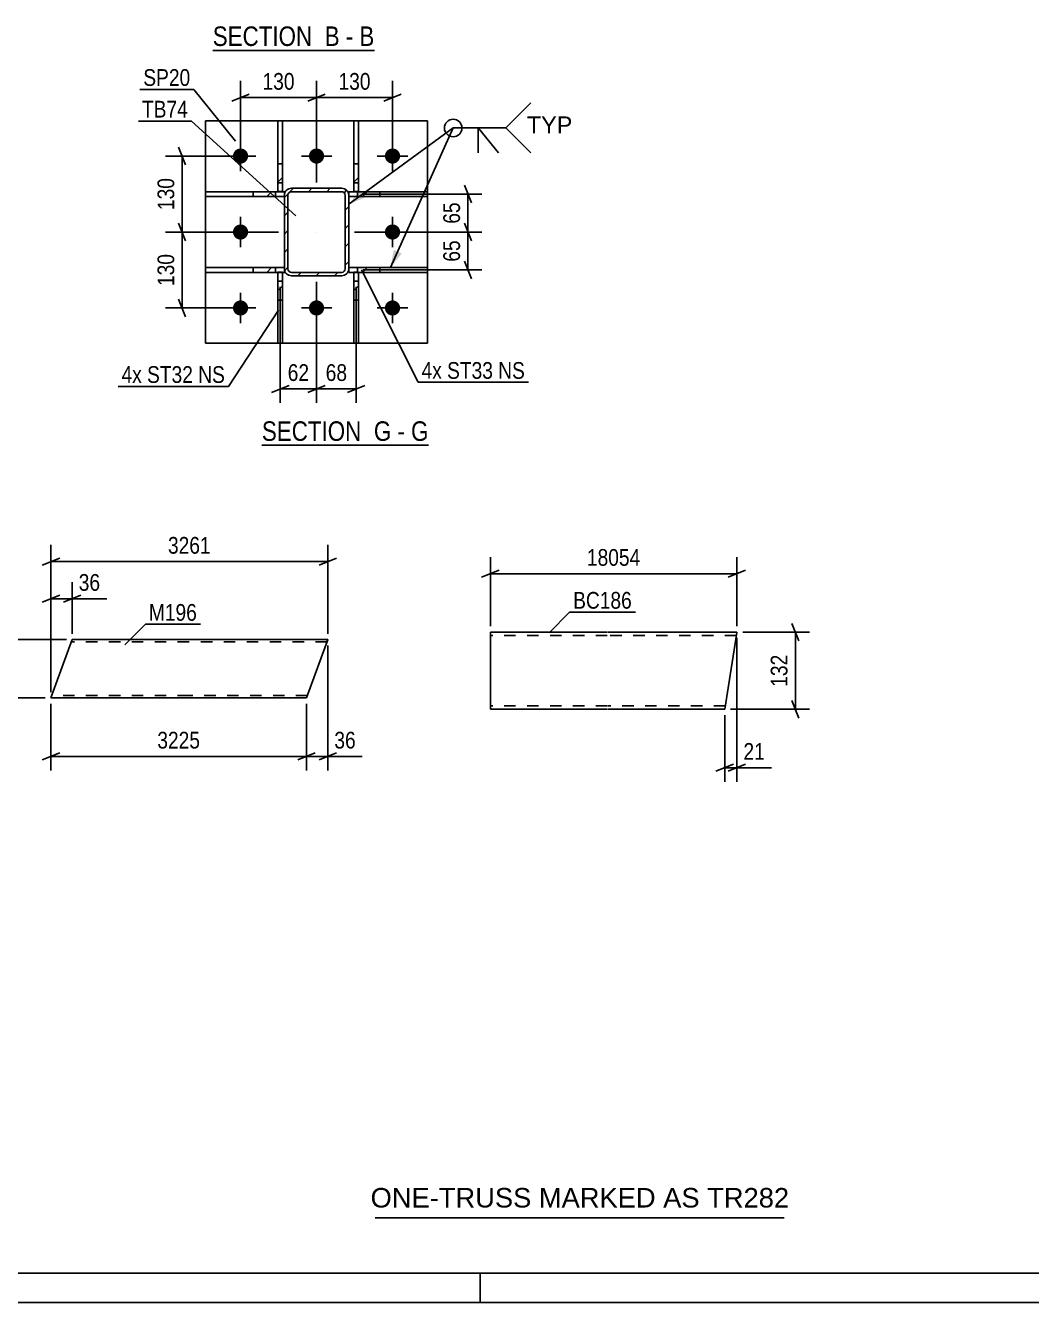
# Model space of a CAD drawing. Header units: millimetres. Extents: x 0 to 841, y 0 to 594.
# Drawn here: x 343.2 to 515.3, y 0 to 218.5 of the extents above; entities that cross this region are included whole.
import ezdxf

# ---------------------------------------------------------------- set-up
doc = ezdxf.new("R2010")
doc.units = ezdxf.units.MM
doc.linetypes.add('DXK_LINE_DOT2', pattern=[3.9198, 1.9599, -1.9599])
doc.linetypes.add('DXK_LINE_DOT3', pattern=[5.9187, 2.979, -0.9799, 0.9799, -0.9799])
doc.styles.add('Arial', font='ARIAL.TTF', dxfattribs={"height": 0.2})
doc.styles.add('Arial Narrow', font='ARIALN.TTF', dxfattribs={"height": 0.2})

# ---------------------------------------------------------------- blocks, each defined once
blk = doc.blocks.new('Unknown-318933943-1135')
at = {"color": 5, "linetype": 'Continuous'}
for p, q in [((5, 5), (836, 5)), ((421, 0), (421, 5)), ((0, 0), (841, 0))]:
    blk.add_line(p, q, dxfattribs=at)
blk = doc.blocks.new('Unknown-318933943-12 - 2681')
at = {"color": 6, "linetype": 'Continuous'}
blk.add_line((375.23, 214.28), (402.88, 214.28), dxfattribs=at)
at = {"color": 0, "linetype": 'Continuous'}
blk.add_wipeout([(393.34, 215.03), (393.34, 218.53), (375.23, 218.53), (375.23, 215.03)], dxfattribs=at)
at = {"color": 7, "linetype": 'Continuous', "style": 'Arial Narrow'}
blk.add_text('SECTION ', height=3.34, dxfattribs=at).set_placement((375.23, 215.03))
at = {"color": 0, "linetype": 'Continuous'}
blk.add_wipeout([(396.95, 215.03), (396.95, 218.53), (394.39, 218.53), (394.39, 215.03)], dxfattribs=at)
at = {"color": 7, "linetype": 'Continuous', "style": 'Arial Narrow'}
blk.add_text('B', height=3.34, dxfattribs=at).set_placement((394.39, 215.03))
at = {"color": 0, "linetype": 'Continuous'}
blk.add_wipeout([(399.27, 215.03), (399.27, 218.53), (398, 218.53), (398, 215.03)], dxfattribs=at)
at = {"color": 7, "linetype": 'Continuous', "style": 'Arial Narrow'}
blk.add_text('-', height=3.34, dxfattribs=at).set_placement((398, 215.03))
at = {"color": 0, "linetype": 'Continuous'}
blk.add_wipeout([(402.88, 215.03), (402.88, 218.53), (400.32, 218.53), (400.32, 215.03)], dxfattribs=at)
at = {"color": 7, "linetype": 'Continuous', "style": 'Arial Narrow'}
blk.add_text('B', height=3.34, dxfattribs=at).set_placement((400.32, 215.03))
blk = doc.blocks.new('Unknown-318933943-17 - 32485')
at = {"color": 6, "linetype": 'Continuous'}
blk.add_line((383.64, 146.7), (412.14, 146.7), dxfattribs=at)
at = {"color": 0, "linetype": 'Continuous'}
blk.add_wipeout([(401.75, 147.45), (401.75, 150.95), (383.64, 150.95), (383.64, 147.45)], dxfattribs=at)
at = {"color": 7, "linetype": 'Continuous', "style": 'Arial Narrow'}
blk.add_text('SECTION ', height=3.34, dxfattribs=at).set_placement((383.64, 147.45))
at = {"color": 0, "linetype": 'Continuous'}
blk.add_wipeout([(405.78, 147.45), (405.78, 150.95), (402.8, 150.95), (402.8, 147.45)], dxfattribs=at)
at = {"color": 7, "linetype": 'Continuous', "style": 'Arial Narrow'}
blk.add_text('G', height=3.34, dxfattribs=at).set_placement((402.8, 147.45))
at = {"color": 0, "linetype": 'Continuous'}
blk.add_wipeout([(408.11, 147.45), (408.11, 150.95), (406.83, 150.95), (406.83, 147.45)], dxfattribs=at)
at = {"color": 7, "linetype": 'Continuous', "style": 'Arial Narrow'}
blk.add_text('-', height=3.34, dxfattribs=at).set_placement((406.83, 147.45))
at = {"color": 0, "linetype": 'Continuous'}
blk.add_wipeout([(412.14, 147.45), (412.14, 150.95), (409.16, 150.95), (409.16, 147.45)], dxfattribs=at)
at = {"color": 7, "linetype": 'Continuous', "style": 'Arial Narrow'}
blk.add_text('G', height=3.34, dxfattribs=at).set_placement((409.16, 147.45))
blk = doc.blocks.new('Part-318933943-32524 - 32485')
at = {"linetype": 'Continuous'}
h = blk.add_hatch(dxfattribs=at)
h.set_pattern_fill('', scale=0.7, style=0, pattern_type=0)
h.set_pattern_definition([(45, (398.492, 190.0914), (-1.5715, 1.5715), [])])
h.paths.add_polyline_path([(403.82, 190.09), (398.49, 190.09), (398.49, 189.29), (403.82, 189.29)])
at = {"color": 7, "linetype": 'DXK_LINE_DOT2'}
for p, q in [((398.49, 189.29), (398.49, 190.09)), ((403.82, 190.09), (398.49, 190.09)), ((403.82, 189.29), (398.49, 189.29)), ((399.99, 189.29), (399.99, 190.09))]:
    blk.add_line(p, q, dxfattribs=at)
at = {"color": 2, "linetype": 'Continuous'}
for p, q in [((403.82, 190.09), (398.49, 190.09)), ((398.49, 190.09), (398.49, 189.29)), ((398.49, 189.29), (403.82, 189.29)), ((411.99, 190.09), (403.82, 190.09)), ((403.82, 189.29), (403.82, 190.09)), ((411.99, 189.29), (403.82, 189.29)), ((411.99, 189.29), (411.99, 190.09))]:
    blk.add_line(p, q, dxfattribs=at)
blk = doc.blocks.new('Part-318933943-32518 - 32485')
at = {"linetype": 'Continuous'}
h = blk.add_hatch(dxfattribs=at)
h.set_pattern_fill('', scale=0.7, style=0, pattern_type=0)
h.set_pattern_definition([(45, (386.3757, 194.8706), (-1.5715, 1.5715), [])])
h.paths.add_polyline_path([(387.18, 194.87), (386.38, 194.87), (386.38, 190.1), (387.18, 190.1)])
at = {"color": 2, "linetype": 'Continuous'}
for p, q in [((386.38, 194.87), (386.38, 202.19)), ((386.38, 202.19), (387.18, 202.19)), ((387.18, 202.19), (387.18, 194.87)), ((386.38, 190.1), (386.38, 194.87)), ((386.38, 194.87), (387.18, 194.87)), ((387.18, 194.87), (387.18, 190.1)), ((387.18, 190.1), (386.38, 190.1))]:
    blk.add_line(p, q, dxfattribs=at)
at = {"color": 7, "linetype": 'DXK_LINE_DOT2'}
for p, q in [((386.38, 194.87), (386.38, 190.1)), ((387.18, 194.87), (387.18, 190.1)), ((386.38, 191.6), (387.18, 191.6)), ((387.18, 190.1), (386.38, 190.1))]:
    blk.add_line(p, q, dxfattribs=at)
blk = doc.blocks.new('Part-318933943-32509 - 32485')
at = {"linetype": 'Continuous'}
h = blk.add_hatch(dxfattribs=at)
h.set_pattern_fill('', scale=0.7, style=0, pattern_type=0)
h.set_pattern_definition([(45, (398.1398, 190.3414), (-1.57154, 1.57154), [])])
h.paths.add_polyline_path([(398.4, 189.95), (398.14, 190.34), (397.75, 190.6), (397.29, 190.69), (388.69, 190.69), (388.23, 190.6), (387.84, 190.34), (387.58, 189.95), (387.49, 189.49), (387.49, 176.89), (387.58, 176.43), (387.84, 176.04), (388.23, 175.78), (388.69, 175.69), (397.29, 175.69), (397.75, 175.78), (398.14, 176.04), (398.4, 176.43), (398.49, 176.89), (398.49, 189.49)])
h.paths.add_polyline_path([(397.89, 176.89), (397.85, 176.66), (397.72, 176.47), (397.52, 176.34), (397.29, 176.29), (388.69, 176.29), (388.46, 176.34), (388.27, 176.47), (388.14, 176.66), (388.09, 176.89), (388.09, 189.49), (388.14, 189.72), (388.27, 189.92), (388.46, 190.05), (388.69, 190.09), (397.29, 190.09), (397.52, 190.05), (397.72, 189.92), (397.85, 189.72), (397.89, 189.49)])
at = {"color": 7, "linetype": 'DXK_LINE_DOT2'}
for p, q in [((388.23, 190.6), (388.69, 190.69)), ((388.69, 190.69), (397.29, 190.69)), ((397.29, 190.69), (397.75, 190.6)), ((387.49, 189.49), (387.58, 189.95)), ((387.49, 176.89), (387.49, 189.49)), ((388.14, 189.72), (388.09, 189.49)), ((388.09, 176.89), (388.09, 189.49)), ((388.27, 189.92), (388.14, 189.72)), ((388.46, 190.05), (388.27, 189.92)), ((388.69, 190.09), (388.46, 190.05)), ((388.69, 190.09), (397.29, 190.09)), ((397.52, 190.05), (397.29, 190.09)), ((397.72, 189.92), (397.52, 190.05)), ((397.85, 189.72), (397.72, 189.92)), ((397.89, 189.49), (397.85, 189.72)), ((397.89, 176.89), (397.89, 189.49)), ((398.4, 189.95), (398.49, 189.49)), ((398.49, 176.89), (398.49, 189.49)), ((387.58, 176.43), (387.49, 176.89)), ((388.09, 176.89), (388.14, 176.66)), ((388.14, 176.66), (388.27, 176.47)), ((388.69, 175.69), (388.23, 175.78)), ((388.27, 176.47), (388.46, 176.34)), ((388.46, 176.34), (388.69, 176.29)), ((388.69, 176.29), (397.29, 176.29)), ((388.69, 175.69), (397.29, 175.69)), ((397.29, 176.29), (397.52, 176.34)), ((397.75, 175.78), (397.29, 175.69)), ((397.52, 176.34), (397.72, 176.47)), ((397.72, 176.47), (397.85, 176.66)), ((397.85, 176.66), (397.89, 176.89)), ((398.49, 176.89), (398.4, 176.43))]:
    blk.add_line(p, q, dxfattribs=at)
at = {"color": 2, "linetype": 'Continuous'}
for p, q in [((388.69, 190.69), (388.23, 190.6)), ((388.69, 190.69), (397.29, 190.69)), ((397.75, 190.6), (397.29, 190.69)), ((387.58, 189.95), (387.49, 189.49)), ((387.49, 176.89), (387.49, 189.49)), ((388.09, 189.49), (388.14, 189.72)), ((388.09, 176.89), (388.09, 189.49)), ((388.14, 189.72), (388.27, 189.92)), ((388.27, 189.92), (388.46, 190.05)), ((388.46, 190.05), (388.69, 190.09)), ((388.69, 190.09), (397.29, 190.09)), ((397.29, 190.09), (397.52, 190.05)), ((397.52, 190.05), (397.72, 189.92)), ((397.72, 189.92), (397.85, 189.72)), ((397.85, 189.72), (397.89, 189.49)), ((397.89, 176.89), (397.89, 189.49)), ((398.49, 189.49), (398.4, 189.95)), ((398.49, 176.89), (398.49, 189.49)), ((387.49, 176.89), (387.58, 176.43)), ((388.14, 176.66), (388.09, 176.89)), ((388.27, 176.47), (388.14, 176.66)), ((388.23, 175.78), (388.69, 175.69)), ((388.46, 176.34), (388.27, 176.47)), ((388.69, 176.29), (388.46, 176.34)), ((388.69, 176.29), (397.29, 176.29)), ((388.69, 175.69), (397.29, 175.69)), ((397.52, 176.34), (397.29, 176.29)), ((397.29, 175.69), (397.75, 175.78)), ((397.72, 176.47), (397.52, 176.34)), ((397.85, 176.66), (397.72, 176.47)), ((397.89, 176.89), (397.85, 176.66)), ((398.4, 176.43), (398.49, 176.89))]:
    blk.add_line(p, q, dxfattribs=at)
at = {"color": 7, "linetype": 'DXK_LINE_DOT3'}
blk.add_line((392.99, 183.19), (392.99, 183.19), dxfattribs=at)
at = {"color": 7, "linetype": 'DXK_LINE_DOT2'}
for centre, start, end in [((388.69, 189.49), 112.5, 157.5), ((397.29, 189.49), 22.5, 67.5), ((388.69, 176.89), 202.5, 247.5), ((397.29, 176.89), 292.5, 337.5)]:
    blk.add_arc(centre, 1.2, start, end, dxfattribs=at)
at = {"color": 2, "linetype": 'Continuous'}
for centre, start, end in [((388.69, 189.49), 112.5, 157.5), ((397.29, 189.49), 22.5, 67.5), ((388.69, 176.89), 202.5, 247.5), ((397.29, 176.89), 292.5, 337.5)]:
    blk.add_arc(centre, 1.2, start, end, dxfattribs=at)
blk = doc.blocks.new('Part-318933943-32519 - 32485')
at = {"linetype": 'Continuous'}
h = blk.add_hatch(dxfattribs=at)
h.set_pattern_fill('', scale=0.7, style=0, pattern_type=0)
h.set_pattern_definition([(45, (399.3751, 194.8706), (-1.5715, 1.5715), [])])
h.paths.add_polyline_path([(400.17, 194.87), (399.37, 194.87), (399.37, 190.1), (400.17, 190.1)])
at = {"color": 2, "linetype": 'Continuous'}
for p, q in [((399.37, 194.87), (399.38, 202.19)), ((399.38, 202.19), (400.18, 202.19)), ((400.18, 202.19), (400.17, 194.87)), ((399.37, 190.1), (399.37, 194.87)), ((399.37, 194.87), (400.17, 194.87)), ((400.17, 194.87), (400.17, 190.1)), ((400.17, 190.1), (399.37, 190.1))]:
    blk.add_line(p, q, dxfattribs=at)
at = {"color": 7, "linetype": 'DXK_LINE_DOT2'}
for p, q in [((399.37, 194.87), (399.37, 190.1)), ((400.17, 194.87), (400.17, 190.1)), ((399.37, 191.6), (400.17, 191.6)), ((400.17, 190.1), (399.37, 190.1))]:
    blk.add_line(p, q, dxfattribs=at)
blk = doc.blocks.new('Part-318933943-32520 - 32485')
at = {"linetype": 'Continuous'}
h = blk.add_hatch(dxfattribs=at)
h.set_pattern_fill('', scale=0.7, style=0, pattern_type=0)
h.set_pattern_definition([(45, (386.3763, 176.3014), (-1.5715, 1.5715), [])])
h.paths.add_polyline_path([(387.18, 176.3), (386.38, 176.3), (386.38, 171.52), (387.18, 171.52)])
at = {"color": 7, "linetype": 'DXK_LINE_DOT2'}
for p, q in [((386.38, 171.52), (386.38, 176.3)), ((387.18, 176.3), (386.38, 176.3)), ((387.18, 171.52), (387.18, 176.3)), ((386.38, 174.8), (387.18, 174.8))]:
    blk.add_line(p, q, dxfattribs=at)
at = {"color": 2, "linetype": 'Continuous'}
for p, q in [((387.18, 176.3), (386.38, 176.3)), ((386.38, 176.3), (386.38, 171.52)), ((387.18, 171.52), (387.18, 176.3)), ((386.38, 164.19), (386.38, 171.52)), ((386.38, 171.52), (387.18, 171.52)), ((387.18, 164.19), (387.18, 171.52)), ((386.38, 164.19), (387.18, 164.19))]:
    blk.add_line(p, q, dxfattribs=at)
blk = doc.blocks.new('Part-318933943-32521 - 32485')
at = {"linetype": 'Continuous'}
h = blk.add_hatch(dxfattribs=at)
h.set_pattern_fill('', scale=0.7, style=0, pattern_type=0)
h.set_pattern_definition([(45, (399.3758, 176.3014), (-1.5715, 1.5715), [])])
h.paths.add_polyline_path([(400.18, 176.3), (399.38, 176.3), (399.38, 171.52), (400.18, 171.52)])
at = {"color": 7, "linetype": 'DXK_LINE_DOT2'}
for p, q in [((399.38, 171.52), (399.38, 176.3)), ((400.18, 176.3), (399.38, 176.3)), ((400.18, 171.52), (400.18, 176.3)), ((399.38, 174.8), (400.18, 174.8))]:
    blk.add_line(p, q, dxfattribs=at)
at = {"color": 2, "linetype": 'Continuous'}
for p, q in [((400.18, 176.3), (399.38, 176.3)), ((399.38, 176.3), (399.38, 171.52)), ((400.18, 171.52), (400.18, 176.3)), ((399.38, 164.19), (399.38, 171.52)), ((399.38, 171.52), (400.18, 171.52)), ((400.18, 164.19), (400.18, 171.52)), ((399.38, 164.19), (400.18, 164.19))]:
    blk.add_line(p, q, dxfattribs=at)
blk = doc.blocks.new('Part-318933943-32522 - 32485')
at = {"linetype": 'Continuous'}
h = blk.add_hatch(dxfattribs=at)
h.set_pattern_fill('', scale=0.7, style=0, pattern_type=0)
h.set_pattern_definition([(45, (382.1666, 190.0913), (-1.5715, 1.5715), [])])
h.paths.add_polyline_path([(387.49, 190.09), (382.17, 190.09), (382.17, 189.29), (387.49, 189.29)])
at = {"color": 2, "linetype": 'Continuous'}
for p, q in [((373.99, 189.29), (373.99, 190.09)), ((373.99, 190.09), (382.17, 190.09)), ((382.17, 189.29), (373.99, 189.29)), ((382.17, 190.09), (387.49, 190.09)), ((382.17, 189.29), (382.17, 190.09)), ((387.49, 189.29), (382.17, 189.29)), ((387.49, 190.09), (387.49, 189.29))]:
    blk.add_line(p, q, dxfattribs=at)
at = {"color": 7, "linetype": 'DXK_LINE_DOT2'}
for p, q in [((382.17, 190.09), (387.49, 190.09)), ((387.49, 189.29), (382.17, 189.29)), ((385.99, 189.29), (385.99, 190.09)), ((387.49, 190.09), (387.49, 189.29))]:
    blk.add_line(p, q, dxfattribs=at)
blk = doc.blocks.new('Part-318933943-32523 - 32485')
at = {"linetype": 'Continuous'}
h = blk.add_hatch(dxfattribs=at)
h.set_pattern_fill('', scale=0.7, style=0, pattern_type=0)
h.set_pattern_definition([(45, (382.1666, 177.0913), (-1.5715, 1.5715), [])])
h.paths.add_polyline_path([(387.49, 177.09), (382.17, 177.09), (382.17, 176.29), (387.49, 176.29)])
at = {"color": 2, "linetype": 'Continuous'}
for p, q in [((373.99, 176.29), (373.99, 177.09)), ((373.99, 177.09), (382.17, 177.09)), ((382.17, 177.09), (387.49, 177.09)), ((382.17, 176.29), (382.17, 177.09)), ((387.49, 177.09), (387.49, 176.29)), ((382.17, 176.29), (373.99, 176.29)), ((387.49, 176.29), (382.17, 176.29))]:
    blk.add_line(p, q, dxfattribs=at)
at = {"color": 7, "linetype": 'DXK_LINE_DOT2'}
for p, q in [((382.17, 177.09), (387.49, 177.09)), ((385.99, 176.29), (385.99, 177.09)), ((387.49, 177.09), (387.49, 176.29)), ((387.49, 176.29), (382.17, 176.29))]:
    blk.add_line(p, q, dxfattribs=at)
blk = doc.blocks.new('Part-318933943-32525 - 32485')
at = {"linetype": 'Continuous'}
h = blk.add_hatch(dxfattribs=at)
h.set_pattern_fill('', scale=0.7, style=0, pattern_type=0)
h.set_pattern_definition([(45, (398.492, 177.0914), (-1.5715, 1.5715), [])])
h.paths.add_polyline_path([(403.82, 177.09), (398.49, 177.09), (398.49, 176.29), (403.82, 176.29)])
at = {"color": 7, "linetype": 'DXK_LINE_DOT2'}
for p, q in [((398.49, 176.29), (398.49, 177.09)), ((403.82, 177.09), (398.49, 177.09)), ((399.99, 176.29), (399.99, 177.09)), ((403.82, 176.29), (398.49, 176.29))]:
    blk.add_line(p, q, dxfattribs=at)
at = {"color": 2, "linetype": 'Continuous'}
for p, q in [((403.82, 177.09), (398.49, 177.09)), ((398.49, 177.09), (398.49, 176.29)), ((411.99, 177.09), (403.82, 177.09)), ((403.82, 176.29), (403.82, 177.09)), ((411.99, 176.29), (411.99, 177.09)), ((398.49, 176.29), (403.82, 176.29)), ((411.99, 176.29), (403.82, 176.29))]:
    blk.add_line(p, q, dxfattribs=at)
blk = doc.blocks.new('Part-318933943-32526 - 32485')
at = {"color": 2, "linetype": 'Continuous'}
for p, q in [((373.99, 164.19), (373.99, 202.19)), ((411.99, 202.19), (373.99, 202.19)), ((411.99, 164.19), (411.99, 202.19)), ((411.99, 164.19), (373.99, 164.19))]:
    blk.add_line(p, q, dxfattribs=at)
blk = doc.blocks.new('Bolt-318933943-32606 - 32485')
at = {"linetype": 'Continuous'}
for points in [[(378.69, 196.19, -1), (381.29, 196.19, -1)], [(391.69, 196.19, -1), (394.29, 196.19, -1)], [(404.69, 196.19, -1), (407.29, 196.19, -1)], [(378.69, 183.19, -1), (381.29, 183.19, -1)], [(404.69, 183.19, -1), (407.29, 183.19, -1)], [(378.69, 170.19, -1), (381.29, 170.19, -1)], [(391.69, 170.19, -1), (394.29, 170.19, -1)], [(404.69, 170.19, -1), (407.29, 170.19, -1)]]:
    blk.add_hatch(color=1, dxfattribs=at).paths.add_polyline_path(points)
at = {"color": 1, "linetype": 'Continuous'}
for p, q in [((379.99, 193.59), (379.99, 198.79)), ((392.99, 193.59), (392.99, 198.79)), ((405.99, 193.59), (405.99, 198.79)), ((382.59, 196.19), (377.39, 196.19)), ((395.59, 196.19), (390.39, 196.19)), ((408.59, 196.19), (403.39, 196.19)), ((379.99, 180.59), (379.99, 185.79)), ((405.99, 180.59), (405.99, 185.79)), ((382.59, 183.19), (377.39, 183.19)), ((408.59, 183.19), (403.39, 183.19)), ((379.99, 167.59), (379.99, 172.79)), ((392.99, 167.59), (392.99, 172.79)), ((405.99, 167.59), (405.99, 172.79)), ((382.59, 170.19), (377.39, 170.19)), ((395.59, 170.19), (390.39, 170.19)), ((408.59, 170.19), (403.39, 170.19))]:
    blk.add_line(p, q, dxfattribs=at)
blk = doc.blocks.new('Part-318933943-33932 - 33931')
at = {"color": 2, "linetype": 'Continuous'}
for p, q in [((442.74, 114.72), (422.74, 114.72)), ((422.74, 101.61), (422.74, 114.72)), ((464.92, 114.72), (442.84, 114.72)), ((464.9, 114.63), (464.73, 113.52)), ((464.92, 114.72), (464.9, 114.63)), ((464.73, 113.52), (462.84, 101.52)), ((422.74, 101.52), (422.74, 101.61)), ((442.74, 101.52), (422.74, 101.52)), ((462.84, 101.52), (442.84, 101.52))]:
    blk.add_line(p, q, dxfattribs=at)
at = {"color": 7, "linetype": 'DXK_LINE_DOT2'}
for p, q in [((442.74, 114.12), (422.74, 114.12)), ((464.82, 114.12), (442.84, 114.12)), ((464.73, 113.52), (464.86, 114.37)), ((442.74, 102.12), (422.74, 102.12)), ((422.74, 101.87), (422.74, 101.52)), ((462.94, 102.12), (442.84, 102.12))]:
    blk.add_line(p, q, dxfattribs=at)
blk = doc.blocks.new('Part-318933943-34296 - 34295')
at = {"color": 2, "linetype": 'Continuous'}
for p, q in [((351.18, 113.45), (347.54, 103.45)), ((371.18, 113.45), (351.18, 113.45)), ((394.92, 113.45), (371.28, 113.45)), ((391.28, 103.45), (394.63, 112.65)), ((394.9, 113.39), (394.63, 112.65)), ((394.92, 113.45), (394.9, 113.39)), ((371.18, 103.45), (347.54, 103.45)), ((391.28, 103.45), (371.28, 103.45))]:
    blk.add_line(p, q, dxfattribs=at)
at = {"color": 7, "linetype": 'DXK_LINE_DOT2'}
for p, q in [((371.18, 113.05), (351.03, 113.05)), ((394.77, 113.05), (371.28, 113.05)), ((394.63, 112.65), (394.83, 113.22)), ((371.18, 103.85), (347.68, 103.85)), ((391.42, 103.85), (371.28, 103.85)), ((391.3, 103.51), (391.28, 103.45))]:
    blk.add_line(p, q, dxfattribs=at)
blk = doc.blocks.new('StraightDimension-318933943-33349 - 32485')
at = {"color": 7, "linetype": 'Continuous'}
for p, q in [((386.78, 173.8), (386.78, 153.95)), ((392.99, 174.69), (392.99, 153.95)), ((385.28, 155.75), (388.28, 156.95)), ((386.78, 156.35), (392.99, 156.35)), ((394.49, 156.95), (391.49, 155.75))]:
    blk.add_line(p, q, dxfattribs=at)
at = {"color": 0}
blk.add_wipeout([(392.31, 157.1), (392.31, 161.3), (387.46, 161.3), (387.46, 157.1)], dxfattribs=at)
at = {"color": 3, "style": 'Arial Narrow'}
blk.add_text('62', height=2.863, dxfattribs=at).set_placement((388.06, 157.7))
blk = doc.blocks.new('StraightDimension-318933943-33327 - 32485')
at = {"color": 7, "linetype": 'Continuous'}
for p, q in [((392.99, 191.69), (392.99, 209.04)), ((405.99, 197.19), (405.99, 209.04)), ((394.49, 206.79), (391.49, 205.59)), ((392.99, 206.19), (405.99, 206.19)), ((404.49, 205.59), (407.49, 206.79))]:
    blk.add_line(p, q, dxfattribs=at)
at = {"color": 0}
blk.add_wipeout([(402.83, 206.94), (402.83, 211.14), (396.15, 211.14), (396.15, 206.94)], dxfattribs=at)
at = {"color": 3, "style": 'Arial Narrow'}
blk.add_text('130', height=2.863, dxfattribs=at).set_placement((396.75, 207.54))
blk = doc.blocks.new('StraightDimension-318933943-33328 - 32485')
at = {"color": 7, "linetype": 'Continuous'}
for p, q in [((379.99, 197.19), (379.99, 209.04)), ((392.99, 191.69), (392.99, 209.04)), ((381.49, 206.79), (378.49, 205.59)), ((379.99, 206.19), (392.99, 206.19)), ((391.49, 205.59), (394.49, 206.79))]:
    blk.add_line(p, q, dxfattribs=at)
at = {"color": 0}
blk.add_wipeout([(389.83, 206.94), (389.83, 211.14), (383.15, 211.14), (383.15, 206.94)], dxfattribs=at)
at = {"color": 3, "style": 'Arial Narrow'}
blk.add_text('130', height=2.863, dxfattribs=at).set_placement((383.75, 207.54))
blk = doc.blocks.new('StraightDimension-318933943-33348 - 32485')
at = {"color": 7, "linetype": 'Continuous'}
for p, q in [((392.99, 174.69), (392.99, 153.95)), ((399.78, 173.8), (399.78, 153.95)), ((391.49, 155.75), (394.49, 156.95)), ((392.99, 156.35), (399.78, 156.35)), ((401.28, 156.95), (398.28, 155.75))]:
    blk.add_line(p, q, dxfattribs=at)
at = {"color": 0}
blk.add_wipeout([(398.81, 157.1), (398.81, 161.3), (393.96, 161.3), (393.96, 157.1)], dxfattribs=at)
at = {"color": 3, "style": 'Arial Narrow'}
blk.add_text('68', height=2.863, dxfattribs=at).set_placement((394.56, 157.7))
blk = doc.blocks.new('StraightDimension-318933943-33361 - 32485')
at = {"color": 7, "linetype": 'Continuous'}
for p, q in [((370.59, 194.69), (369.39, 197.69)), ((378.99, 196.19), (367.14, 196.19)), ((369.99, 183.19), (369.99, 196.19)), ((369.39, 184.69), (370.59, 181.69)), ((386.49, 183.19), (367.14, 183.19))]:
    blk.add_line(p, q, dxfattribs=at)
at = {"color": 0}
blk.add_wipeout([(369.24, 193.04), (365.04, 193.04), (365.04, 186.35), (369.24, 186.35)], dxfattribs=at)
at = {"color": 3, "style": 'Arial Narrow'}
blk.add_text('130', height=2.863, rotation=90.0002, dxfattribs=at).set_placement((368.64, 186.95))
blk = doc.blocks.new('StraightDimension-318933943-33362 - 32485')
at = {"color": 7, "linetype": 'Continuous'}
for p, q in [((370.59, 181.69), (369.39, 184.69)), ((386.49, 183.19), (367.14, 183.19)), ((369.99, 170.19), (369.99, 183.19)), ((369.39, 171.69), (370.59, 168.69)), ((378.99, 170.19), (367.14, 170.19))]:
    blk.add_line(p, q, dxfattribs=at)
at = {"color": 0}
blk.add_wipeout([(369.24, 180.04), (365.04, 180.04), (365.04, 173.35), (369.24, 173.35)], dxfattribs=at)
at = {"color": 3, "style": 'Arial Narrow'}
blk.add_text('130', height=2.863, rotation=90.0002, dxfattribs=at).set_placement((368.64, 173.95))
blk = doc.blocks.new('StraightDimension-318933943-33382 - 32485')
at = {"color": 7, "linetype": 'Continuous'}
for p, q in [((418.29, 191.19), (419.49, 188.19)), ((400.99, 189.69), (421.29, 189.69)), ((418.89, 183.19), (418.89, 189.69)), ((419.49, 181.69), (418.29, 184.69)), ((399.49, 183.19), (421.29, 183.19))]:
    blk.add_line(p, q, dxfattribs=at)
at = {"color": 0}
blk.add_wipeout([(418.14, 188.87), (413.94, 188.87), (413.94, 184.01), (418.14, 184.01)], dxfattribs=at)
at = {"color": 3, "style": 'Arial Narrow'}
blk.add_text('65', height=2.863, rotation=90.0002, dxfattribs=at).set_placement((417.54, 184.61))
blk = doc.blocks.new('StraightDimension-318933943-33383 - 32485')
at = {"color": 7, "linetype": 'Continuous'}
for p, q in [((418.29, 184.69), (419.49, 181.69)), ((399.49, 183.19), (421.29, 183.19)), ((418.89, 176.69), (418.89, 183.19)), ((419.49, 175.19), (418.29, 178.19)), ((400.99, 176.69), (421.29, 176.69))]:
    blk.add_line(p, q, dxfattribs=at)
at = {"color": 0}
blk.add_wipeout([(418.14, 182.37), (413.94, 182.37), (413.94, 177.51), (418.14, 177.51)], dxfattribs=at)
at = {"color": 3, "style": 'Arial Narrow'}
blk.add_text('65', height=2.863, rotation=90.0002, dxfattribs=at).set_placement((417.54, 178.11))
blk = doc.blocks.new('StraightDimension-318933943-34313 - 33931')
at = {"color": 7, "linetype": 'Continuous'}
for p, q in [((464.92, 113.72), (464.92, 89.12)), ((462.84, 100.52), (462.84, 89.12)), ((461.34, 90.92), (464.34, 92.12)), ((466.42, 92.12), (463.42, 90.92)), ((462.84, 91.52), (464.92, 91.52))]:
    blk.add_line(p, q, dxfattribs=at)
at = {"color": 0}
blk.add_wipeout([(470.3, 92.27), (470.3, 96.47), (465.44, 96.47), (465.44, 92.27)], dxfattribs=at)
at = {"color": 7, "linetype": 'Continuous'}
blk.add_line((464.92, 91.52), (470.82, 91.52), dxfattribs=at)
blk.add_line((464.92, 91.52), (470.82, 91.52), dxfattribs=at)
at = {"color": 3, "style": 'Arial Narrow'}
blk.add_text('21', height=2.863, dxfattribs=at).set_placement((466.04, 92.87))
blk = doc.blocks.new('StraightDimension-318933943-34302 - 33931')
at = {"color": 7, "linetype": 'Continuous'}
for p, q in [((422.74, 115.72), (422.74, 127.57)), ((464.92, 115.72), (464.92, 127.57)), ((424.24, 125.32), (421.24, 124.12)), ((422.74, 124.72), (464.92, 124.72)), ((463.42, 124.12), (466.42, 125.32))]:
    blk.add_line(p, q, dxfattribs=at)
at = {"color": 0}
blk.add_wipeout([(449, 125.47), (449, 129.67), (438.66, 129.67), (438.66, 125.47)], dxfattribs=at)
at = {"color": 3, "style": 'Arial Narrow'}
blk.add_text('18054', height=2.863, dxfattribs=at).set_placement((439.26, 126.07))
blk = doc.blocks.new('StraightDimension-318933943-34328 - 33931')
at = {"color": 7, "linetype": 'Continuous'}
for p, q in [((475.52, 113.22), (474.32, 116.22)), ((465.92, 114.72), (477.32, 114.72)), ((474.92, 101.52), (474.92, 114.72)), ((474.32, 103.02), (475.52, 100.02)), ((463.84, 101.52), (477.32, 101.52))]:
    blk.add_line(p, q, dxfattribs=at)
at = {"color": 0}
blk.add_wipeout([(474.17, 111.46), (469.97, 111.46), (469.97, 104.77), (474.17, 104.77)], dxfattribs=at)
at = {"color": 3, "style": 'Arial Narrow'}
blk.add_text('132', height=2.863, rotation=90.0002, dxfattribs=at).set_placement((473.57, 105.37))
blk = doc.blocks.new('StraightDimension-318933943-34343 - 34295')
at = {"color": 7, "linetype": 'Continuous'}
for p, q in [((347.54, 104.45), (347.54, 123.29)), ((351.18, 114.45), (351.18, 123.29)), ((346.04, 119.84), (349.04, 121.04)), ((347.54, 120.44), (351.18, 120.44)), ((352.68, 121.04), (349.68, 119.84))]:
    blk.add_line(p, q, dxfattribs=at)
at = {"color": 0}
blk.add_wipeout([(356.56, 121.19), (356.56, 125.39), (351.7, 125.39), (351.7, 121.19)], dxfattribs=at)
at = {"color": 7, "linetype": 'Continuous'}
blk.add_line((351.18, 120.44), (357.08, 120.44), dxfattribs=at)
blk.add_line((351.18, 120.44), (357.08, 120.44), dxfattribs=at)
at = {"color": 3, "style": 'Arial Narrow'}
blk.add_text('36', height=2.863, dxfattribs=at).set_placement((352.3, 121.79))
blk = doc.blocks.new('StraightDimension-318933943-34372 - 34295')
at = {"color": 7, "linetype": 'Continuous'}
for p, q in [((394.92, 112.45), (394.92, 91.05)), ((391.28, 102.45), (391.28, 91.05)), ((389.78, 92.85), (392.78, 94.05)), ((396.42, 94.05), (393.42, 92.85)), ((391.28, 93.45), (394.92, 93.45))]:
    blk.add_line(p, q, dxfattribs=at)
at = {"color": 0}
blk.add_wipeout([(400.3, 94.2), (400.3, 98.4), (395.44, 98.4), (395.44, 94.2)], dxfattribs=at)
at = {"color": 7, "linetype": 'Continuous'}
blk.add_line((394.92, 93.45), (400.82, 93.45), dxfattribs=at)
blk.add_line((394.92, 93.45), (400.82, 93.45), dxfattribs=at)
at = {"color": 3, "style": 'Arial Narrow'}
blk.add_text('36', height=2.863, dxfattribs=at).set_placement((396.04, 94.8))
blk = doc.blocks.new('StraightDimension-318933943-34356 - 34295')
at = {"color": 7, "linetype": 'Continuous'}
for p, q in [((347.54, 104.45), (347.54, 129.64)), ((394.92, 114.45), (394.92, 129.64)), ((349.04, 127.39), (346.04, 126.19)), ((347.54, 126.79), (394.92, 126.79)), ((393.42, 126.19), (396.42, 127.39))]:
    blk.add_line(p, q, dxfattribs=at)
at = {"color": 0}
blk.add_wipeout([(375.48, 127.54), (375.48, 131.74), (366.97, 131.74), (366.97, 127.54)], dxfattribs=at)
at = {"color": 3, "style": 'Arial Narrow'}
blk.add_text('3261', height=2.863, dxfattribs=at).set_placement((367.57, 128.14))
blk = doc.blocks.new('StraightDimension-318933943-34397 - 34295')
at = {"color": 7, "linetype": 'Continuous'}
for p, q in [((336.94, 114.95), (338.14, 111.95)), ((350.18, 113.45), (334.69, 113.45)), ((337.54, 103.45), (337.54, 113.45)), ((338.14, 101.95), (336.94, 104.95)), ((346.54, 103.45), (334.69, 103.45))]:
    blk.add_line(p, q, dxfattribs=at)
at = {"color": 0}
blk.add_wipeout([(336.79, 111.79), (332.59, 111.79), (332.59, 105.11), (336.79, 105.11)], dxfattribs=at)
at = {"color": 3, "style": 'Arial Narrow'}
blk.add_text('100', height=2.863, rotation=90.0002, dxfattribs=at).set_placement((336.19, 105.71))
blk = doc.blocks.new('StraightDimension-318933943-34373 - 34295')
at = {"color": 7, "linetype": 'Continuous'}
for p, q in [((347.54, 102.45), (347.54, 91.05)), ((391.28, 102.45), (391.28, 91.05)), ((349.04, 94.05), (346.04, 92.85)), ((389.78, 92.85), (392.78, 94.05)), ((347.54, 93.45), (391.28, 93.45))]:
    blk.add_line(p, q, dxfattribs=at)
at = {"color": 0}
blk.add_wipeout([(373.66, 94.2), (373.66, 98.4), (365.15, 98.4), (365.15, 94.2)], dxfattribs=at)
at = {"color": 3, "style": 'Arial Narrow'}
blk.add_text('3225', height=2.863, dxfattribs=at).set_placement((365.75, 94.8))
blk = doc.blocks.new('Unknown-318933943-34560')
at = {"color": 7, "linetype": 'Continuous'}
blk.add_line((403, 14.5), (473, 14.5), dxfattribs=at)
at = {"color": 7, "style": 'Arial'}
blk.add_text('ONE-TRUSS MARKED AS TR282', height=3.3428, dxfattribs=at).set_placement((402.24, 16.25))
blk = doc.blocks.new('WeldMark-318933943-33666 - 32485')
at = {"linetype": 'Continuous'}
for points in [[(401.36, 189.12), (398.49, 187.96), (400.47, 190.33)], [(407.57, 179.52), (405.65, 177.09), (406.2, 180.14)]]:
    blk.add_hatch(color=30, dxfattribs=at).paths.add_polyline_path(points)
at = {"color": 30, "linetype": 'Continuous'}
for p, q in [((398.49, 187.96), (416.38, 201)), ((405.65, 177.09), (416.38, 201)), ((416.38, 201), (425.38, 201))]:
    blk.add_line(p, q, dxfattribs=at)
at = {"color": 3, "linetype": 'Continuous'}
for q in [(424.1, 196.72), (420.67, 196.72)]:
    blk.add_line((420.67, 201), q, dxfattribs=at)
for start, end in [(90, 270), (270, 90)]:
    blk.add_arc((416.38, 201), 1.5, start, end, dxfattribs=at)
at = {"color": 0, "linetype": 'Continuous'}
blk.add_wipeout([(436.76, 200.1), (436.76, 203.1), (428.98, 203.1), (428.98, 200.1)], dxfattribs=at)
blk.add_wipeout([(436.76, 200.1), (436.76, 203.1), (428.98, 203.1), (428.98, 200.1)], dxfattribs=at)
at = {"color": 3, "linetype": 'Continuous'}
for q in [(429.67, 205.29), (429.67, 196.72)]:
    blk.add_line((425.38, 201), q, dxfattribs=at)
at = {"color": 3, "linetype": 'Continuous', "style": 'Arial'}
blk.add_text('TYP', height=2.865, dxfattribs=at).set_placement((428.98, 200.1))
blk = doc.blocks.new('Mark-318933943-33449 - 32485')
at = {"color": 0}
blk.add_wipeout([(370.97, 202.78), (370.97, 205.78), (363.12, 205.78), (363.12, 202.78)], dxfattribs=at)
blk.add_wipeout([(370.97, 202.78), (370.97, 205.78), (363.12, 205.78), (363.12, 202.78)], dxfattribs=at)
at = {"color": 30, "linetype": 'Continuous'}
for p in [(362.52, 202.18), (389.45, 185.97)]:
    blk.add_line(p, (371.57, 202.18), dxfattribs=at)
at = {"color": 3, "style": 'Arial Narrow'}
blk.add_text('TB74', height=2.863, dxfattribs=at).set_placement((363.12, 202.78))
blk = doc.blocks.new('MarkSet-318933943-33494 - 32485')
at = {"color": 0}
blk.add_wipeout([(414.43, 158.07), (414.43, 161.07), (410.96, 161.07), (410.96, 158.07)], dxfattribs=at)
blk.add_wipeout([(414.43, 158.07), (414.43, 161.07), (410.96, 161.07), (410.96, 158.07)], dxfattribs=at)
at = {"color": 30, "linetype": 'Continuous'}
blk.add_line((400.71, 176.72), (410.36, 157.47), dxfattribs=at)
at = {"color": 0}
blk.add_wipeout([(423.18, 158.07), (423.18, 161.07), (415.33, 161.07), (415.33, 158.07)], dxfattribs=at)
blk.add_wipeout([(423.18, 158.07), (423.18, 161.07), (415.33, 161.07), (415.33, 158.07)], dxfattribs=at)
at = {"color": 3, "style": 'Arial Narrow'}
blk.add_text('4x', height=2.863, dxfattribs=at).set_placement((410.96, 158.07))
at = {"color": 0}
blk.add_wipeout([(428.65, 158.07), (428.65, 161.07), (424.08, 161.07), (424.08, 158.07)], dxfattribs=at)
blk.add_wipeout([(428.65, 158.07), (428.65, 161.07), (424.08, 161.07), (424.08, 158.07)], dxfattribs=at)
at = {"color": 30, "linetype": 'Continuous'}
blk.add_line((410.36, 157.47), (429.25, 157.47), dxfattribs=at)
at = {"color": 3, "style": 'Arial Narrow'}
for s, p in [('ST33', (415.33, 158.07)), ('NS', (424.08, 158.07))]:
    blk.add_text(s, height=2.863, dxfattribs=at).set_placement(p)
blk = doc.blocks.new('MarkSet-318933943-33503 - 32485')
at = {"color": 0}
blk.add_wipeout([(363.09, 157.37), (363.09, 160.37), (359.62, 160.37), (359.62, 157.37)], dxfattribs=at)
blk.add_wipeout([(363.09, 157.37), (363.09, 160.37), (359.62, 160.37), (359.62, 157.37)], dxfattribs=at)
blk.add_wipeout([(371.85, 157.37), (371.85, 160.37), (363.99, 160.37), (363.99, 157.37)], dxfattribs=at)
blk.add_wipeout([(371.85, 157.37), (371.85, 160.37), (363.99, 160.37), (363.99, 157.37)], dxfattribs=at)
at = {"color": 3, "style": 'Arial Narrow'}
blk.add_text('4x', height=2.863, dxfattribs=at).set_placement((359.62, 157.37))
at = {"color": 0}
blk.add_wipeout([(377.31, 157.37), (377.31, 160.37), (372.75, 160.37), (372.75, 157.37)], dxfattribs=at)
blk.add_wipeout([(377.31, 157.37), (377.31, 160.37), (372.75, 160.37), (372.75, 157.37)], dxfattribs=at)
at = {"color": 30, "linetype": 'Continuous'}
for p in [(386.47, 169.82), (359.02, 156.77)]:
    blk.add_line(p, (377.91, 156.77), dxfattribs=at)
at = {"color": 3, "style": 'Arial Narrow'}
for s, p in [('ST32', (363.99, 157.37)), ('NS', (372.75, 157.37))]:
    blk.add_text(s, height=2.863, dxfattribs=at).set_placement(p)
blk = doc.blocks.new('Mark-318933943-33519 - 32485')
at = {"color": 0}
blk.add_wipeout([(371.39, 208.2), (371.39, 211.2), (363.35, 211.2), (363.35, 208.2)], dxfattribs=at)
blk.add_wipeout([(371.39, 208.2), (371.39, 211.2), (363.35, 211.2), (363.35, 208.2)], dxfattribs=at)
at = {"color": 30, "linetype": 'Continuous'}
for p in [(362.75, 207.6), (379.15, 198.73)]:
    blk.add_line(p, (371.99, 207.6), dxfattribs=at)
at = {"color": 3, "style": 'Arial Narrow'}
blk.add_text('SP20', height=2.863, dxfattribs=at).set_placement((363.35, 208.2))
blk = doc.blocks.new('Mark-318933943-34289 - 33931')
at = {"color": 0}
blk.add_wipeout([(446.95, 118.73), (446.95, 121.73), (436.9, 121.73), (436.9, 118.73)], dxfattribs=at)
blk.add_wipeout([(446.95, 118.73), (446.95, 121.73), (436.9, 121.73), (436.9, 118.73)], dxfattribs=at)
at = {"color": 30, "linetype": 'Continuous'}
for p, q in [((432.77, 114.6), (436.3, 118.13)), ((436.3, 118.13), (447.55, 118.13))]:
    blk.add_line(p, q, dxfattribs=at)
at = {"color": 3, "style": 'Arial Narrow'}
blk.add_text('BC186', height=2.863, dxfattribs=at).set_placement((436.9, 118.73))
blk = doc.blocks.new('Mark-318933943-34366 - 34295')
at = {"color": 0}
blk.add_wipeout([(372.52, 116.66), (372.52, 119.66), (364.3, 119.66), (364.3, 116.66)], dxfattribs=at)
blk.add_wipeout([(372.52, 116.66), (372.52, 119.66), (364.3, 119.66), (364.3, 116.66)], dxfattribs=at)
at = {"color": 30, "linetype": 'Continuous'}
for p, q in [((360.16, 112.52), (363.7, 116.06)), ((363.7, 116.06), (373.12, 116.06))]:
    blk.add_line(p, q, dxfattribs=at)
at = {"color": 3, "style": 'Arial Narrow'}
blk.add_text('M196', height=2.863, dxfattribs=at).set_placement((364.3, 116.66))

msp = doc.modelspace()

# ---------------------------------------------------------------- block references
for name in ['Unknown-318933943-1135', 'Part-318933943-32526 - 32485', 'Part-318933943-32518 - 32485', 'Part-318933943-32519 - 32485', 'Bolt-318933943-32606 - 32485', 'Part-318933943-32509 - 32485', 'Part-318933943-32522 - 32485', 'Part-318933943-32524 - 32485', 'Part-318933943-32523 - 32485', 'Part-318933943-32525 - 32485', 'Part-318933943-32520 - 32485', 'Part-318933943-32521 - 32485', 'Part-318933943-33932 - 33931', 'Part-318933943-34296 - 34295', 'Unknown-318933943-34560']:
    msp.add_blockref(name, (0, 0))

# ---------------------------------------------------------------- next in the draw order: block references
for name in ['Unknown-318933943-12 - 2681', 'StraightDimension-318933943-33327 - 32485', 'StraightDimension-318933943-33349 - 32485', 'Unknown-318933943-17 - 32485', 'StraightDimension-318933943-34302 - 33931', 'StraightDimension-318933943-34343 - 34295', 'StraightDimension-318933943-34313 - 33931', 'StraightDimension-318933943-34372 - 34295']:
    msp.add_blockref(name, (0, 0))

# ---------------------------------------------------------------- next in the draw order: block references
for name in ['StraightDimension-318933943-33328 - 32485', 'StraightDimension-318933943-33382 - 32485', 'StraightDimension-318933943-33348 - 32485', 'StraightDimension-318933943-34356 - 34295', 'Mark-318933943-34289 - 33931', 'StraightDimension-318933943-34328 - 33931']:
    msp.add_blockref(name, (0, 0))

# ---------------------------------------------------------------- next in the draw order: block references
for name in ['StraightDimension-318933943-33361 - 32485', 'StraightDimension-318933943-33383 - 32485', 'Mark-318933943-34366 - 34295', 'StraightDimension-318933943-34397 - 34295']:
    msp.add_blockref(name, (0, 0))

# ---------------------------------------------------------------- next in the draw order: block references
for name in ['Mark-318933943-33449 - 32485', 'WeldMark-318933943-33666 - 32485', 'StraightDimension-318933943-33362 - 32485', 'StraightDimension-318933943-34373 - 34295']:
    msp.add_blockref(name, (0, 0))

# ---------------------------------------------------------------- next in the draw order: block references
for name in ['Mark-318933943-33519 - 32485', 'MarkSet-318933943-33494 - 32485', 'MarkSet-318933943-33503 - 32485']:
    msp.add_blockref(name, (0, 0))

doc.saveas('drawing.dxf')
